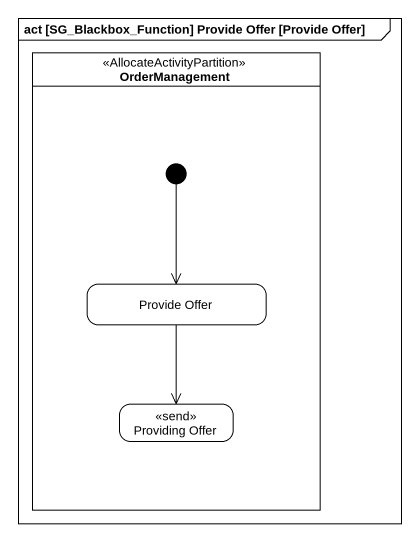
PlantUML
@startuml
mainframe act [SG_Blackbox_Function] Provide Offer [Provide Offer]
hide empty description
state OrderManagement <<AllocateActivityPartition>> {
  state "Provide Offer" as Provide_Offer
  state "Providing Offer" as Providing_Offer <<send>>
  [*] --> Provide_Offer
}
Provide_Offer --> Providing_Offer
@enduml
